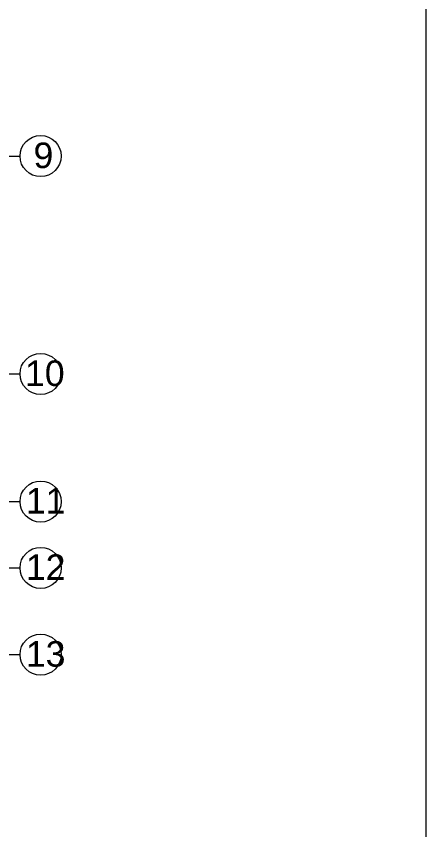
# Model space of a CAD drawing. Header units: millimetres. Extents: x 823088 to 974770, y -118861 to 5314.
# Drawn here: x 920769 to 928792, y -63880 to -47939 of the extents above; entities that cross this region are included whole.
import ezdxf

# ---------------------------------------------------------------- set-up
doc = ezdxf.new("R2010")
doc.units = ezdxf.units.MM
doc.header["$MEASUREMENT"] = 0
doc.linetypes.add('PHANTOM', pattern=[2.5, 1.25, -0.25, 0.25, -0.25, 0.25, -0.25])
doc.styles.get("Standard").update_dxf_attribs({"font": 'arial.ttf'})

msp = doc.modelspace()

# ---------------------------------------------------------------- linework, layer by layer
at = {"color": 8, "linetype": 'PHANTOM', "lineweight": 9, "ltscale": 500}
for p, q in [((905306.63, -50679.19), (920842.13, -50679.19)), ((905306.63, -54949.19), (920842.13, -54949.19)), ((905306.63, -57449.19), (920842.13, -57449.19)), ((905306.63, -58749.19), (920842.13, -58749.19)), ((905306.63, -60449.19), (920842.13, -60449.19))]:
    msp.add_line(p, q, dxfattribs=at)
at = {"color": 6, "lineweight": 9}
msp.add_lwpolyline([(894154.87, -20244.18), (928792, -20244.18), (928792, -118861.2), (894154.87, -118861.2)], close=True, dxfattribs=at)
at = {"color": 3, "lineweight": 9}
for centre in [(921245.04, -50679.19), (921245.04, -54949.19), (921245.04, -57449.19), (921245.04, -58749.19), (921245.04, -60449.19)]:
    msp.add_circle(centre, 402.91, dxfattribs=at)

# ---------------------------------------------------------------- texts
at = {"color": 8, "lineweight": 9, "char_height": 500, "attachment_point": 1}
for s, insert in [('{\\C256;9}', (921106.22, -50414.15)), ('{\\C256;10}', (920939.72, -54684.15)), ('{\\C256;11}', (920955.72, -57184.15)), ('{\\C256;12}', (920955.72, -58484.15)), ('{\\C256;13}', (920955.72, -60184.15))]:
    msp.add_mtext_dynamic_manual_height_columns(s, width=2891.5, gutter_width=1, heights=[0], dxfattribs=dict(at, insert=insert))

doc.saveas('drawing.dxf')
